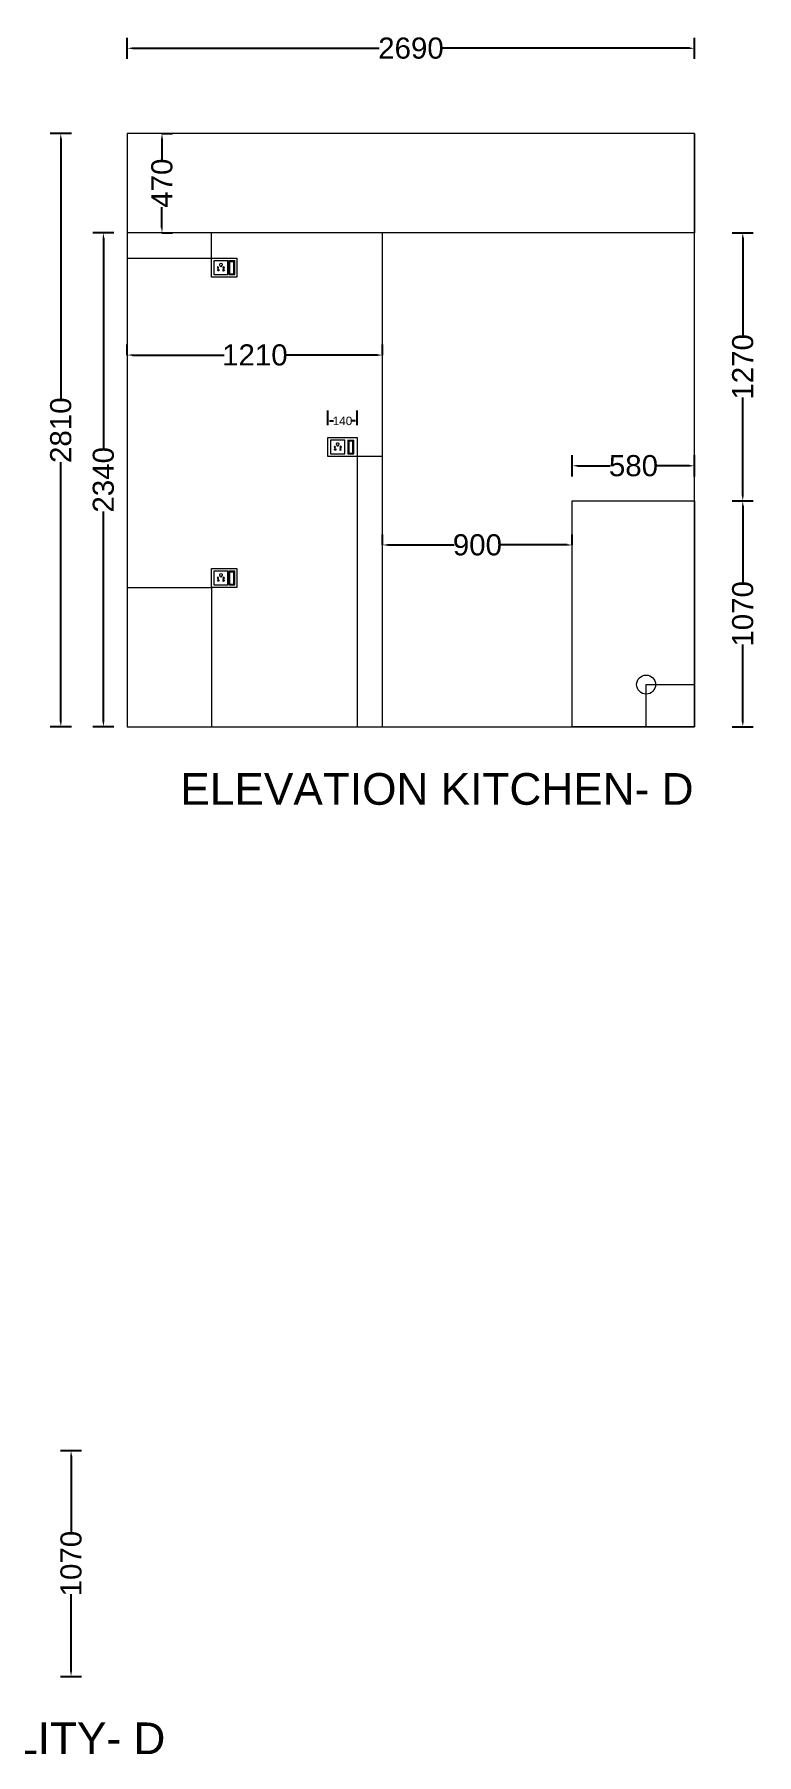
# Model space of a CAD drawing. Header units: millimetres. Extents: x 320648 to 374874, y 181010 to 214614.
# Drawn here: x 354008 to 357433, y 198143 to 206292 of the extents above; entities that cross this region are included whole.
import ezdxf

# ---------------------------------------------------------------- set-up
doc = ezdxf.new("R2010")
doc.units = ezdxf.units.MM
doc.layers.get('0').update_dxf_attribs({"color": 255})
doc.layers.get('Defpoints').update_dxf_attribs({"color": 2})
doc.layers.add('DOOR', color=1, linetype='Continuous')
doc.layers.add('ELIVATION', color=255, linetype='Continuous', lineweight=18)
doc.layers.add('LS_DR_ELECTRICAL', color=1, linetype='Continuous', lineweight=0)
doc.styles.get("Standard").update_dxf_attribs({"font": 'arial.ttf'})
doc.dimstyles.new('ISO-25', dxfattribs={"dimtxt": 100, "dimasz": 25, "dimexe": 50, "dimexo": 1, "dimtad": 0, "dimdec": 0, "dimdsep": 46, "dimtxsty": 'Standard', "dimcen": 2.5, "dimclrd": 2, "dimclre": 252, "dimclrt": 1, "dimadec": 0, "dimazin": 0, "dimtfac": 1, "dimtdec": 0, "dimtmove": 0, "dimatfit": 3, "dimfxl": 50, "dimfxlon": 1, "dimarcsym": 0})

# ---------------------------------------------------------------- blocks, each defined once
blk = doc.blocks.new('*D117')
at = {"layer": 'Defpoints', "color": 0, "ltscale": 2, "transparency": 16777216}
for p in [(357139, 206226), (354449, 205821.8), (357139, 205821.8)]:
    blk.add_point(p, dxfattribs=at)
at = {"layer": 'ELIVATION', "color": 252, "lineweight": -2, "ltscale": 2, "transparency": 16777216}
for p, q in [((354449, 206176), (354449, 206276)), ((357139, 206176), (357139, 206276))]:
    blk.add_line(p, q, dxfattribs=at)
at = {"layer": 'ELIVATION', "color": 2, "lineweight": -2, "ltscale": 2, "transparency": 16777216}
for p, q in [((354474, 206226), (355643.4, 206226)), ((357114, 206226), (355944.6, 206226))]:
    blk.add_line(p, q, dxfattribs=at)
at = {"layer": 'ELIVATION', "color": 2, "ltscale": 2, "transparency": 16777216}
for points in [[(354474, 206230.1), (354474, 206221.8), (354449, 206226)], [(357114, 206230.1), (357114, 206221.8), (357139, 206226)]]:
    blk.add_solid(points, dxfattribs=at)
at = {"layer": 'ELIVATION', "color": 1, "ltscale": 2, "transparency": 16777216, "insert": (355794, 206226), "char_height": 100, "attachment_point": 5}
blk.add_mtext('2690', dxfattribs=at)
blk = doc.blocks.new('*D118')
at = {"layer": 'Defpoints', "color": 0, "ltscale": 2, "transparency": 16777216}
for p in [(354133.8, 205821.8), (354449, 205821.8), (354449, 203011.8)]:
    blk.add_point(p, dxfattribs=at)
at = {"layer": 'ELIVATION', "color": 252, "lineweight": -2, "ltscale": 2, "transparency": 16777216}
for p, q in [((354183.8, 205821.8), (354083.8, 205821.8)), ((354183.8, 203011.8), (354083.8, 203011.8))]:
    blk.add_line(p, q, dxfattribs=at)
at = {"layer": 'ELIVATION', "color": 2, "lineweight": -2, "ltscale": 2, "transparency": 16777216}
for p, q in [((354133.8, 205796.8), (354133.8, 204567.4)), ((354133.8, 203036.8), (354133.8, 204266.1))]:
    blk.add_line(p, q, dxfattribs=at)
at = {"layer": 'ELIVATION', "color": 2, "ltscale": 2, "transparency": 16777216}
for points in [[(354129.6, 205796.8), (354137.9, 205796.8), (354133.8, 205821.8)], [(354129.6, 203036.8), (354137.9, 203036.8), (354133.8, 203011.8)]]:
    blk.add_solid(points, dxfattribs=at)
at = {"layer": 'ELIVATION', "color": 1, "ltscale": 2, "transparency": 16777216, "insert": (354133.8, 204416.8), "char_height": 100, "attachment_point": 5, "rotation": 90}
blk.add_mtext('2810', dxfattribs=at)
blk = doc.blocks.new('*D209')
at = {"layer": 'Defpoints', "color": 0, "ltscale": 2, "transparency": 16777216}
for p in [(353948.7, 199583), (354182.6, 199583), (353948.7, 198513)]:
    blk.add_point(p, dxfattribs=at)
at = {"layer": 'ELIVATION', "color": 252, "lineweight": -2, "ltscale": 2, "transparency": 16777216}
for p, q in [((354132.6, 199583), (354232.6, 199583)), ((354132.6, 198513), (354232.6, 198513))]:
    blk.add_line(p, q, dxfattribs=at)
at = {"layer": 'ELIVATION', "color": 2, "lineweight": -2, "ltscale": 2, "transparency": 16777216}
for p, q in [((354182.6, 199558), (354182.6, 199193)), ((354182.6, 198538), (354182.6, 198902.9))]:
    blk.add_line(p, q, dxfattribs=at)
at = {"layer": 'ELIVATION', "color": 2, "ltscale": 2, "transparency": 16777216}
for points in [[(354178.4, 199558), (354186.7, 199558), (354182.6, 199583)], [(354178.4, 198538), (354186.7, 198538), (354182.6, 198513)]]:
    blk.add_solid(points, dxfattribs=at)
at = {"layer": 'ELIVATION', "color": 1, "ltscale": 2, "transparency": 16777216, "insert": (354182.6, 199048), "char_height": 100, "attachment_point": 5, "rotation": 90}
blk.add_mtext('1070', dxfattribs=at)
blk = doc.blocks.new('*D235')
at = {"layer": 'Defpoints', "color": 0, "ltscale": 2, "transparency": 16777216}
for p in [(354613.4, 205821.8), (354613.4, 205821.8), (354613.4, 205351.8)]:
    blk.add_point(p, dxfattribs=at)
at = {"layer": 'ELIVATION', "color": 252, "lineweight": -2, "ltscale": 2, "transparency": 16777216}
for p, q in [((354613.4, 205821.8), (354663.4, 205821.8)), ((354613.4, 205351.8), (354663.4, 205351.8))]:
    blk.add_line(p, q, dxfattribs=at)
at = {"layer": 'ELIVATION', "color": 2, "lineweight": -2, "ltscale": 2, "transparency": 16777216}
for p, q in [((354613.4, 205796.8), (354613.4, 205699.7)), ((354613.4, 205376.8), (354613.4, 205473.8))]:
    blk.add_line(p, q, dxfattribs=at)
at = {"layer": 'ELIVATION', "color": 2, "ltscale": 2, "transparency": 16777216}
for points in [[(354609.3, 205796.8), (354617.6, 205796.8), (354613.4, 205821.8)], [(354609.3, 205376.8), (354617.6, 205376.8), (354613.4, 205351.8)]]:
    blk.add_solid(points, dxfattribs=at)
at = {"layer": 'ELIVATION', "color": 1, "ltscale": 2, "transparency": 16777216, "insert": (354613.4, 205586.8), "char_height": 100, "attachment_point": 5, "rotation": 90}
blk.add_mtext('470', dxfattribs=at)
blk = doc.blocks.new('*D236')
at = {"layer": 'Defpoints', "color": 0, "ltscale": 2, "transparency": 16777216}
for p in [(354449, 204772.7), (354449, 204772.7), (355659, 204772.7)]:
    blk.add_point(p, dxfattribs=at)
at = {"layer": 'ELIVATION', "color": 252, "lineweight": -2, "ltscale": 2, "transparency": 16777216}
for p, q in [((354449, 204772.7), (354449, 204822.7)), ((355659, 204772.7), (355659, 204822.7))]:
    blk.add_line(p, q, dxfattribs=at)
at = {"layer": 'ELIVATION', "color": 2, "lineweight": -2, "ltscale": 2, "transparency": 16777216}
for p, q in [((354474, 204772.7), (354908.9, 204772.7)), ((355634, 204772.7), (355199.1, 204772.7))]:
    blk.add_line(p, q, dxfattribs=at)
at = {"layer": 'ELIVATION', "color": 2, "ltscale": 2, "transparency": 16777216}
for points in [[(354474, 204776.8), (354474, 204768.5), (354449, 204772.7)], [(355634, 204776.8), (355634, 204768.5), (355659, 204772.7)]]:
    blk.add_solid(points, dxfattribs=at)
at = {"layer": 'ELIVATION', "color": 1, "ltscale": 2, "transparency": 16777216, "insert": (355054, 204772.7), "char_height": 100, "attachment_point": 5}
blk.add_mtext('1210', dxfattribs=at)
blk = doc.blocks.new('*D237')
at = {"layer": 'Defpoints', "color": 0, "ltscale": 2, "transparency": 16777216}
for p in [(357139, 204081.8), (357139, 203011.8), (357367.3, 203011.8)]:
    blk.add_point(p, dxfattribs=at)
at = {"layer": 'ELIVATION', "color": 252, "lineweight": -2, "ltscale": 2, "transparency": 16777216}
for p, q in [((357317.3, 204081.8), (357417.3, 204081.8)), ((357317.3, 203011.8), (357417.3, 203011.8))]:
    blk.add_line(p, q, dxfattribs=at)
at = {"layer": 'ELIVATION', "color": 2, "lineweight": -2, "ltscale": 2, "transparency": 16777216}
for p, q in [((357367.3, 204056.8), (357367.3, 203691.8)), ((357367.3, 203036.8), (357367.3, 203401.7))]:
    blk.add_line(p, q, dxfattribs=at)
at = {"layer": 'ELIVATION', "color": 2, "ltscale": 2, "transparency": 16777216}
for points in [[(357363.1, 204056.8), (357371.5, 204056.8), (357367.3, 204081.8)], [(357363.1, 203036.8), (357371.5, 203036.8), (357367.3, 203011.8)]]:
    blk.add_solid(points, dxfattribs=at)
at = {"layer": 'ELIVATION', "color": 1, "ltscale": 2, "transparency": 16777216, "insert": (357367.3, 203546.8), "char_height": 100, "attachment_point": 5, "rotation": 90}
blk.add_mtext('1070', dxfattribs=at)
blk = doc.blocks.new('*D238')
at = {"layer": 'Defpoints', "color": 0, "ltscale": 2, "transparency": 16777216}
for p in [(357139, 205351.8), (357367.3, 205351.8), (357139, 204081.8)]:
    blk.add_point(p, dxfattribs=at)
at = {"layer": 'ELIVATION', "color": 252, "lineweight": -2, "ltscale": 2, "transparency": 16777216}
for p, q in [((357317.3, 205351.8), (357417.3, 205351.8)), ((357317.3, 204081.8), (357417.3, 204081.8))]:
    blk.add_line(p, q, dxfattribs=at)
at = {"layer": 'ELIVATION', "color": 2, "lineweight": -2, "ltscale": 2, "transparency": 16777216}
for p, q in [((357367.3, 205326.8), (357367.3, 204861.8)), ((357367.3, 204106.8), (357367.3, 204571.7))]:
    blk.add_line(p, q, dxfattribs=at)
at = {"layer": 'ELIVATION', "color": 2, "ltscale": 2, "transparency": 16777216}
for points in [[(357363.1, 205326.8), (357371.5, 205326.8), (357367.3, 205351.8)], [(357363.1, 204106.8), (357371.5, 204106.8), (357367.3, 204081.8)]]:
    blk.add_solid(points, dxfattribs=at)
at = {"layer": 'ELIVATION', "color": 1, "ltscale": 2, "transparency": 16777216, "insert": (357367.3, 204716.8), "char_height": 100, "attachment_point": 5, "rotation": 90}
blk.add_mtext('1270', dxfattribs=at)
blk = doc.blocks.new('*D239')
at = {"layer": 'Defpoints', "color": 0, "ltscale": 2, "transparency": 16777216}
for p in [(356559, 204248.1), (356559, 204081.8), (357139, 204081.8)]:
    blk.add_point(p, dxfattribs=at)
at = {"layer": 'ELIVATION', "color": 252, "lineweight": -2, "ltscale": 2, "transparency": 16777216}
for p, q in [((356559, 204198.1), (356559, 204298.1)), ((357139, 204198.1), (357139, 204298.1))]:
    blk.add_line(p, q, dxfattribs=at)
at = {"layer": 'ELIVATION', "color": 2, "lineweight": -2, "ltscale": 2, "transparency": 16777216}
for p, q in [((356584, 204248.1), (356738.1, 204248.1)), ((357114, 204248.1), (356959.9, 204248.1))]:
    blk.add_line(p, q, dxfattribs=at)
at = {"layer": 'ELIVATION', "color": 2, "ltscale": 2, "transparency": 16777216}
for points in [[(356584, 204252.3), (356584, 204244), (356559, 204248.1)], [(357114, 204252.3), (357114, 204244), (357139, 204248.1)]]:
    blk.add_solid(points, dxfattribs=at)
at = {"layer": 'ELIVATION', "color": 1, "ltscale": 2, "transparency": 16777216, "insert": (356849, 204248.1), "char_height": 100, "attachment_point": 5}
blk.add_mtext('580', dxfattribs=at)
blk = doc.blocks.new('*D240')
at = {"layer": 'Defpoints', "color": 0, "ltscale": 2, "transparency": 16777216}
for p in [(355659, 203873.1), (355659, 203873.1), (356559, 203873.1)]:
    blk.add_point(p, dxfattribs=at)
at = {"layer": 'ELIVATION', "color": 252, "lineweight": -2, "ltscale": 2, "transparency": 16777216}
for p, q in [((355659, 203873.1), (355659, 203923.1)), ((356559, 203873.1), (356559, 203923.1))]:
    blk.add_line(p, q, dxfattribs=at)
at = {"layer": 'ELIVATION', "color": 2, "lineweight": -2, "ltscale": 2, "transparency": 16777216}
for p, q in [((355684, 203873.1), (355998.1, 203873.1)), ((356534, 203873.1), (356219.9, 203873.1))]:
    blk.add_line(p, q, dxfattribs=at)
at = {"layer": 'ELIVATION', "color": 2, "ltscale": 2, "transparency": 16777216}
for points in [[(355684, 203877.3), (355684, 203869), (355659, 203873.1)], [(356534, 203877.3), (356534, 203869), (356559, 203873.1)]]:
    blk.add_solid(points, dxfattribs=at)
at = {"layer": 'ELIVATION', "color": 1, "ltscale": 2, "transparency": 16777216, "insert": (356109, 203873.1), "char_height": 100, "attachment_point": 5}
blk.add_mtext('900', dxfattribs=at)
blk = doc.blocks.new('15 amps socket')
at = {"layer": 'ELIVATION', "color": 1}
for p, q in [((27.3, -45.5), (30.4, -45.5)), ((30.4, -52.2), (27.3, -52.2)), ((30.4, -45.5), (30.4, -52.2)), ((51.6, -45.5), (48.6, -45.5)), ((48.6, -45.5), (48.6, -52.2)), ((48.6, -52.2), (51.6, -52.2))]:
    blk.add_line(p, q, dxfattribs=at)
blk.add_lwpolyline([(6.7, -4.3), (73.5, -4.3), (73.5, -69.8), (6.7, -69.8)], close=True, dxfattribs=at)
for centre, radius in [((26.1, -37), 3.64), ((53.4, -37), 3.04)]:
    blk.add_circle(centre, radius, dxfattribs=at)
for centre, radius, start, end in [((27, -48.9), 3.35, 85.02089, 274.97911), ((39.5, -22.5), 6.07, 298.95502, 241.04498), ((39.5, -29.8), 3.59, 144.94403, 35.05597), ((51.9, -48.9), 3.35, 265.02089, 94.97911)]:
    blk.add_arc(centre, radius, start, end, dxfattribs=at)
blk = doc.blocks.new('SWITCH')
at = {"layer": 'LS_DR_ELECTRICAL', "ltscale": 0.25}
for p, q in [((533532.8, 100224.7), (533504.7, 100224.7)), ((533504.7, 100158.7), (533504.7, 100224.7)), ((533532.8, 100224.7), (533532.8, 100158.7)), ((533532.8, 100158.7), (533504.7, 100158.7)), ((533528.8, 100220.7), (533508.7, 100220.7)), ((533508.7, 100162.7), (533508.7, 100220.7)), ((533528.8, 100162.7), (533508.7, 100162.7)), ((533528.8, 100220.7), (533528.8, 100162.7))]:
    blk.add_line(p, q, dxfattribs=at)
blk = doc.blocks.new('*D241')
at = {"layer": 'Defpoints', "color": 0, "ltscale": 2, "transparency": 16777216}
for p in [(355399.4, 204460.6), (355399.4, 204381.9), (355539, 204381.9)]:
    blk.add_point(p, dxfattribs=at)
at = {"layer": 'DOOR', "color": 252, "lineweight": -2, "ltscale": 2, "transparency": 16777216}
for p, q in [((355399.4, 204440.6), (355399.4, 204510.6)), ((355539, 204440.6), (355539, 204510.6))]:
    blk.add_line(p, q, dxfattribs=at)
at = {"layer": 'DOOR', "color": 2, "lineweight": -2, "ltscale": 2, "transparency": 16777216}
for p, q in [((355409.4, 204460.6), (355426.4, 204460.6)), ((355529, 204460.6), (355512.1, 204460.6))]:
    blk.add_line(p, q, dxfattribs=at)
at = {"layer": 'DOOR', "color": 2, "ltscale": 2, "transparency": 16777216}
for points in [[(355409.4, 204462.3), (355409.4, 204458.9), (355399.4, 204460.6)], [(355529, 204462.3), (355529, 204458.9), (355539, 204460.6)]]:
    blk.add_solid(points, dxfattribs=at)
at = {"layer": 'DOOR', "color": 1, "ltscale": 2, "transparency": 16777216, "insert": (355469.2, 204460.6), "char_height": 40, "attachment_point": 5}
blk.add_mtext('140', dxfattribs=at)
blk = doc.blocks.new('*D335')
at = {"layer": 'Defpoints', "color": 0, "ltscale": 2, "transparency": 16777216}
for p in [(354335.9, 205351.8), (354449, 205351.8), (354449, 203011.8)]:
    blk.add_point(p, dxfattribs=at)
at = {"layer": 'LS_DR_ELECTRICAL', "color": 252, "lineweight": -2, "ltscale": 2, "transparency": 16777216}
for p, q in [((354385.9, 205351.8), (354285.9, 205351.8)), ((354385.9, 203011.8), (354285.9, 203011.8))]:
    blk.add_line(p, q, dxfattribs=at)
at = {"layer": 'LS_DR_ELECTRICAL', "color": 2, "lineweight": -2, "ltscale": 2, "transparency": 16777216}
for p, q in [((354335.9, 205326.8), (354335.9, 204332.4)), ((354335.9, 203036.8), (354335.9, 204031.1))]:
    blk.add_line(p, q, dxfattribs=at)
at = {"layer": 'LS_DR_ELECTRICAL', "color": 2, "ltscale": 2, "transparency": 16777216}
for points in [[(354331.7, 205326.8), (354340, 205326.8), (354335.9, 205351.8)], [(354331.7, 203036.8), (354340, 203036.8), (354335.9, 203011.8)]]:
    blk.add_solid(points, dxfattribs=at)
at = {"layer": 'LS_DR_ELECTRICAL', "color": 1, "ltscale": 2, "transparency": 16777216, "insert": (354335.9, 204181.8), "char_height": 100, "attachment_point": 5, "rotation": 90}
blk.add_mtext('2340', dxfattribs=at)

msp = doc.modelspace()

# ---------------------------------------------------------------- linework, layer by layer
at = {"layer": 'ELIVATION', "ltscale": 2}
for points in [[(354449, 203011.8), (357139, 203011.8), (357139, 205821.8), (354449, 205821.8)], [(357139, 203011.8), (356559, 203011.8), (356559, 204081.8), (357139, 204081.8)]]:
    msp.add_lwpolyline(points, close=True, dxfattribs=at)
for points in [[(357139, 205821.8), (357139, 205351.8), (354449, 205351.8)], [(355659, 203011.8), (355659, 205351.8)]]:
    msp.add_lwpolyline(points, dxfattribs=at)
at = {"layer": 'LS_DR_ELECTRICAL', "ltscale": 2}
for points in [[(354449, 205231.8), (354849, 205231.8), (354849, 205351.8)], [(355659, 204291.8), (355539, 204291.8), (355539, 203011.8)], [(354449, 203671.8), (354849, 203671.8), (354849, 203011.8)], [(356909, 203011.8), (356909, 203211.8), (357139, 203211.8)]]:
    msp.add_lwpolyline(points, dxfattribs=at)
at = {"layer": 'LS_DR_ELECTRICAL', "ltscale": 0.25}
for points in [[(354849, 205231.8), (354968.5, 205231.8), (354968.5, 205141.6), (354849, 205141.6)], [(355399.4, 204381.9), (355539, 204381.9), (355539, 204291.8), (355399.4, 204291.8)], [(354849, 203761.9), (354968.5, 203761.9), (354968.5, 203671.8), (354849, 203671.8)]]:
    msp.add_lwpolyline(points, close=True, dxfattribs=at)
at = {"layer": 'LS_DR_ELECTRICAL', "color": 6, "ltscale": 2}
msp.add_circle((356909, 203211.8), 45, dxfattribs=at)

# ---------------------------------------------------------------- block references
at = {"layer": 'LS_DR_ELECTRICAL', "ltscale": 0.25, "xscale": -1}
for name, p in [('15 amps socket', (354932.4, 205223.9)), ('SWITCH', (888463.2, 104995.3)), ('15 amps socket', (355486.4, 204374.1)), ('SWITCH', (889027.8, 104145.5)), ('15 amps socket', (354932.4, 203754.1)), ('SWITCH', (888463.2, 103525.5))]:
    msp.add_blockref(name, p, dxfattribs=at)

# ---------------------------------------------------------------- texts
at = {"color": 1, "char_height": 150, "attachment_point": 1}
for s, insert in [('ELEVATION KITCHEN- D', (354700.7, 202792.5)), ('ELEVATION UTILITY- D', (352335.9, 198295.4))]:
    msp.add_mtext_dynamic_manual_height_columns(s, width=3026.566, gutter_width=12.5, heights=[0], dxfattribs=dict(at, insert=insert))

# ---------------------------------------------------------------- dimensions: what is measured, and where the dimension line sits
at = {"layer": 'DOOR', "ltscale": 2}
dim = msp.add_linear_dim(base=(355399.4, 204460.6), p1=(355539, 204381.9), p2=(355399.4, 204381.9), dimstyle='ISO-25', override={"dimtxt": 40, "dimasz": 10, "dimfxl": 20}, dxfattribs=at)
dim.commit()
dim.dimension.update_dxf_attribs({"geometry": '*D241', "text_midpoint": (355469.2, 204460.6)})
at = {"layer": 'ELIVATION', "ltscale": 2}
for base, p1, p2, picture, middle in [((357139, 206226), (354449, 205821.8), (357139, 205821.8), '*D117', (355794, 206226)), ((354449, 204772.7), (355659, 204772.7), (354449, 204772.7), '*D236', (355054, 204772.7)), ((356559, 204248.1), (357139, 204081.8), (356559, 204081.8), '*D239', (356849, 204248.1)), ((355659, 203873.1), (356559, 203873.1), (355659, 203873.1), '*D240', (356109, 203873.1))]:
    dim = msp.add_linear_dim(base=base, p1=p1, p2=p2, dimstyle='ISO-25', dxfattribs=at)
    dim.commit()
    dim.dimension.update_dxf_attribs({"geometry": picture, "text_midpoint": middle})
for base, p1, p2, picture, middle in [((354133.8, 205821.8), (354449, 203011.8), (354449, 205821.8), '*D118', (354133.8, 204416.8)), ((354613.4, 205821.8), (354613.4, 205351.8), (354613.4, 205821.8), '*D235', (354613.4, 205586.8)), ((357367.3, 205351.8), (357139, 204081.8), (357139, 205351.8), '*D238', (357367.3, 204716.8)), ((357367.3, 203011.8), (357139, 204081.8), (357139, 203011.8), '*D237', (357367.3, 203546.8)), ((354182.6, 199583), (353948.7, 198513), (353948.7, 199583), '*D209', (354182.6, 199048))]:
    dim = msp.add_linear_dim(base=base, p1=p1, p2=p2, angle=90, dimstyle='ISO-25', dxfattribs=at)
    dim.commit()
    dim.dimension.update_dxf_attribs({"geometry": picture, "text_midpoint": middle})
at = {"layer": 'LS_DR_ELECTRICAL', "ltscale": 2}
dim = msp.add_linear_dim(base=(354335.9, 205351.8), p1=(354449, 203011.8), p2=(354449, 205351.8), angle=90, dimstyle='ISO-25', dxfattribs=at)
dim.commit()
dim.dimension.update_dxf_attribs({"geometry": '*D335', "text_midpoint": (354335.9, 204181.8)})

doc.saveas('drawing.dxf')
